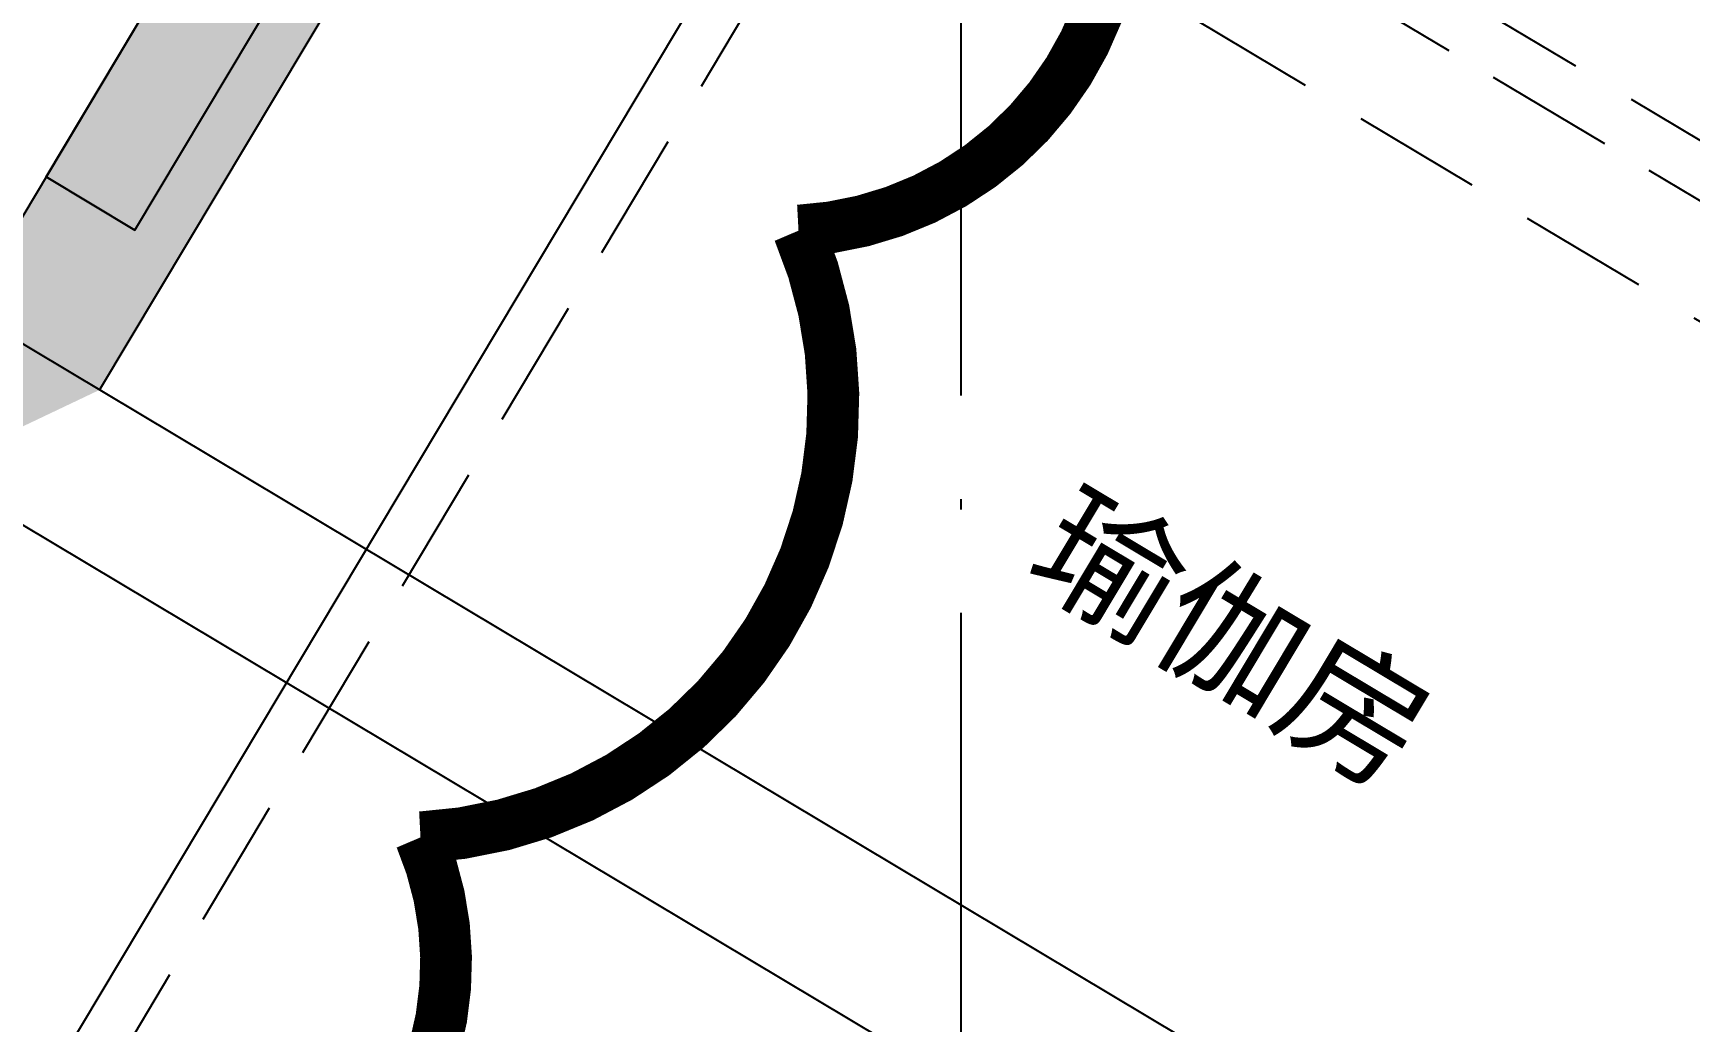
# Model space of a CAD drawing. Header units: millimetres. Extents: x 1337745 to 1642153, y -192803 to 266425.
# Drawn here: x 1399056 to 1402256, y 116319 to 118229 of the extents above; entities that cross this region are included whole.
import ezdxf
from ezdxf.enums import TextEntityAlignment as Align

# ---------------------------------------------------------------- set-up
doc = ezdxf.new("R2010")
doc.units = ezdxf.units.MM
doc.header["$LTSCALE"] = 1000
doc.header["$MEASUREMENT"] = 0
for name, pattern in [('__附着_A09-停车位、行车流线模块_TEN24RUY_设计区$0$DASH', [0.35, 0.25, -0.1]), ('DASH', [0.35, 0.25, -0.1]), ('DOTE', [2.42, 2, -0.2, 0.02, -0.2]), ('HIDDEN', [0.375, 0.25, -0.125]), ('HIDDEN2', [4.7625, 3.175, -1.5875])]:
    doc.linetypes.add(name, pattern=pattern)
for name, color, linetype in [('__附着_A09-停车位、行车流线模块_TEN24RUY_设计区$0$STD-PARK', 103, '__附着_A09-停车位、行车流线模块_TEN24RUY_设计区$0$DASH'), ('DOTE', 16, 'DOTE'), ('IE-FURN', 33, 'Continuous'), ('PUB_HATCH', 8, 'Continuous'), ('REF', 8, 'HIDDEN2'), ('Road', 4, 'Continuous'), ('WALL', 2, 'Continuous'), ('文字标注', 255, 'Continuous'), ('砖墙', 30, 'Continuous')]:
    doc.layers.add(name, color=color, linetype=linetype)
doc.styles.add('DIM_FONT', font='SIMPLEX', dxfattribs={"width": 0.7, "bigfont": 'GBCBIG'})
doc.styles.add('黑体', font='SIMHEI.TTF')
doc.dimstyles.new('_TCH_ARCH&&100', dxfattribs={"dimtxt": 250, "dimasz": 100, "dimexe": 250, "dimexo": 300, "dimgap": 100, "dimtad": 1, "dimdec": 0, "dimzin": 0, "dimdsep": 46, "dimtxsty": 'DIM_FONT', "dimblk": 'ARCHTICK', "dimcen": 0.09, "dimclrt": 7, "dimazin": 2, "dimtfac": 1, "dimtdec": 0, "dimtix": 1, "dimtmove": 2, "dimatfit": 3, "dimfxl": 1, "dimtolj": 1, "dimtzin": 0, "dimarcsym": 0})

# ---------------------------------------------------------------- blocks, each defined once
blk = doc.blocks.new('_ArchTick')
at = {"color": 0, "linetype": 'ByBlock', "const_width": 0.4}
blk.add_lwpolyline([(-0.5, -0.5), (0.5, 0.5)], dxfattribs=at)
blk = doc.blocks.new('*D171')
at = {"layer": 'Defpoints', "color": 0, "transparency": 16777216}
for p in [(2875982.4, -688883.3, 0), (2872514.5, -692144.3), (2873134, -692616.9, 0)]:
    blk.add_point(p, dxfattribs=at)
at = {"layer": 'Road', "color": 0, "lineweight": -2, "transparency": 16777216}
for p, q in [((2875743.9, -688701.4), (2875164.2, -688259.1)), ((2875362.9, -688410.7), (2872514.5, -692144.3)), ((2872895.5, -692435), (2872315.8, -691992.7))]:
    blk.add_line(p, q, dxfattribs=at)
at = {"layer": 'Road', "color": 0, "lineweight": -2, "transparency": 16777216, "xscale": 100, "yscale": 100, "zscale": 100}
for p, rotation in [((2875362.9, -688410.7), 52.6597701482326), ((2872514.5, -692144.3), 232.6597701482326)]:
    blk.add_blockref('_ArchTick', p, dxfattribs=dict(at, rotation=rotation))
at = {"layer": 'Road', "color": 7, "transparency": 16777216, "insert": (2873759.8, -690141), "char_height": 250, "attachment_point": 5, "rotation": 52.6598, "style": 'DIM_FONT'}
blk.add_mtext('\\A1;4696', dxfattribs=at)
blk = doc.blocks.new('A$C7F2562B0')
at = {"layer": 'IE-FURN', "linetype": 'DASH'}
blk.add_line((5289.2, -3299.9), (2489.2, -3299.9), dxfattribs=at)
at = {"layer": 'IE-FURN'}
blk.add_line((5289.2, -7200), (5289.2, -3399.9), dxfattribs=at)
at = {"layer": 'REF', "linetype": 'HIDDEN', "elevation": 0}
for points in [[(5889, -3199.9), (1889.9, -3199.9), (1889.9, 800), (5889, 800)], [(5193, -3499.9), (1889.9, -3499.9), (1889.9, -7099.8), (5193, -7099.8)]]:
    blk.add_lwpolyline(points, close=True, dxfattribs=at)
blk = doc.blocks.new('A$C514326FF')
at = {"layer": 'WALL'}
for p, q in [((-41199.9, 2200), (-33199.9, 2200)), ((-40899.9, 1900), (-33199.9, 1900))]:
    blk.add_line(p, q, dxfattribs=at)
at = {"layer": '砖墙', "linetype": 'ByBlock'}
for p, q in [((-40999.9, 2500), (-41199.9, 2500)), ((-41199.9, 2500), (-40999.9, 2500)), ((-40999.9, 2500), (-41199.9, 2500))]:
    blk.add_line(p, q, dxfattribs=at)
at = {"layer": '砖墙', "xscale": -1, "rotation": 9.262083746225863e-09}
blk.add_blockref('A$C7F2562B0', (-35010.7, 7400), dxfattribs=at)
at = {"layer": '砖墙'}
for p, q in [((-40999.9, 2500), (-40999.9, 4100.1)), ((-41199.9, 2500), (-41199.9, 4000.1))]:
    blk.add_line(p, q, dxfattribs=at)
at = {"layer": '文字标注', "color": 0, "ltscale": 0.3, "style": '黑体'}
blk.add_text('瑜伽房', height=201.6, rotation=0, dxfattribs=at).set_placement((-38775.2, 2916.3), align=Align.MIDDLE)

msp = doc.modelspace()

# ---------------------------------------------------------------- hatches: boundary and pattern name
at = {"layer": 'PUB_HATCH'}
msp.add_hatch(color=256, dxfattribs=at).paths.add_polyline_path([(1401134.9, 120800.7), (1400877.4, 120954.7), (1398850, 117564.7), (1399021.6, 117462.1), (1399184.4, 117539.5)])

# ---------------------------------------------------------------- linework, layer by layer
at = {"layer": 'DOTE'}
msp.add_line((1400847.5, 199388.6, 0), (1400847.5, 86979.4, 0), dxfattribs=at)
at = {"layer": 'WALL'}
for p, q in [((1400877.4, 120954.7, 0), (1398850, 117564.7, 0)), ((1401134.9, 120800.7, 0), (1399184.4, 117539.5, 0))]:
    msp.add_line(p, q, dxfattribs=at)

# ---------------------------------------------------------------- dimensions: what is measured, and where the dimension line sits
at = {"layer": 'Road'}
dim = msp.add_aligned_dim(p1=(1400647.5, 138798.6, 0), p2=(1398237.1, 134768.3, 0), distance=-779.2, dimstyle='_TCH_ARCH&&100', dxfattribs=at)
dim.commit()
dim.dimension.update_dxf_attribs({"geometry": '*D171', "text_midpoint": (1398580.5, 137298.8), "insert": (-1534570.3, 499813.5)})

# ---------------------------------------------------------------- next in the draw order: block references
at = {"layer": '砖墙', "rotation": 329.118033436966}
msp.add_blockref('A$C514326FF', (1433156.6, 94658.7, 0), dxfattribs=at)

# ---------------------------------------------------------------- next in the draw order: linework, layer by layer
at = {"layer": '__附着_A09-停车位、行车流线模块_TEN24RUY_设计区$0$STD-PARK', "color": 1, "const_width": 100}
msp.add_lwpolyline([(1388652.5, 116575.2, 0.520567), (1389770.7, 115853.8, 0.520567), (1391007.6, 115055.9, 0.520567), (1391729.5, 114590.2, 0.520567), (1392904.9, 113831.9, 0.520567), (1393555.2, 113412.4, 0.520567), (1394289.8, 112938.5, 0.520567), (1394937.9, 112520.4, 0.520567), (1396082.4, 111782.1, 0.520567), (1396585.6, 111508.3, 0.520567), (1396939.9, 112077, 0.520567), (1397415.3, 112840.1, 0.520567), (1397954.8, 113706.2, 0.520567), (1398351.9, 114343.7, 0.520567), (1398995.4, 115376.8, 0.520567), (1399268.3, 115815, 0.520567), (1399804.1, 116675, 0.520567), (1400534.2, 117847.1, 0.520567), (1401102.4, 118759.3, 0.520567), (1401623.6, 119596, 0.520567), (1401955.7, 120129.1, 0.520567), (1402492.5, 120990.9, 0.520567)], format="xyb", dxfattribs=at)

doc.saveas('drawing.dxf')
